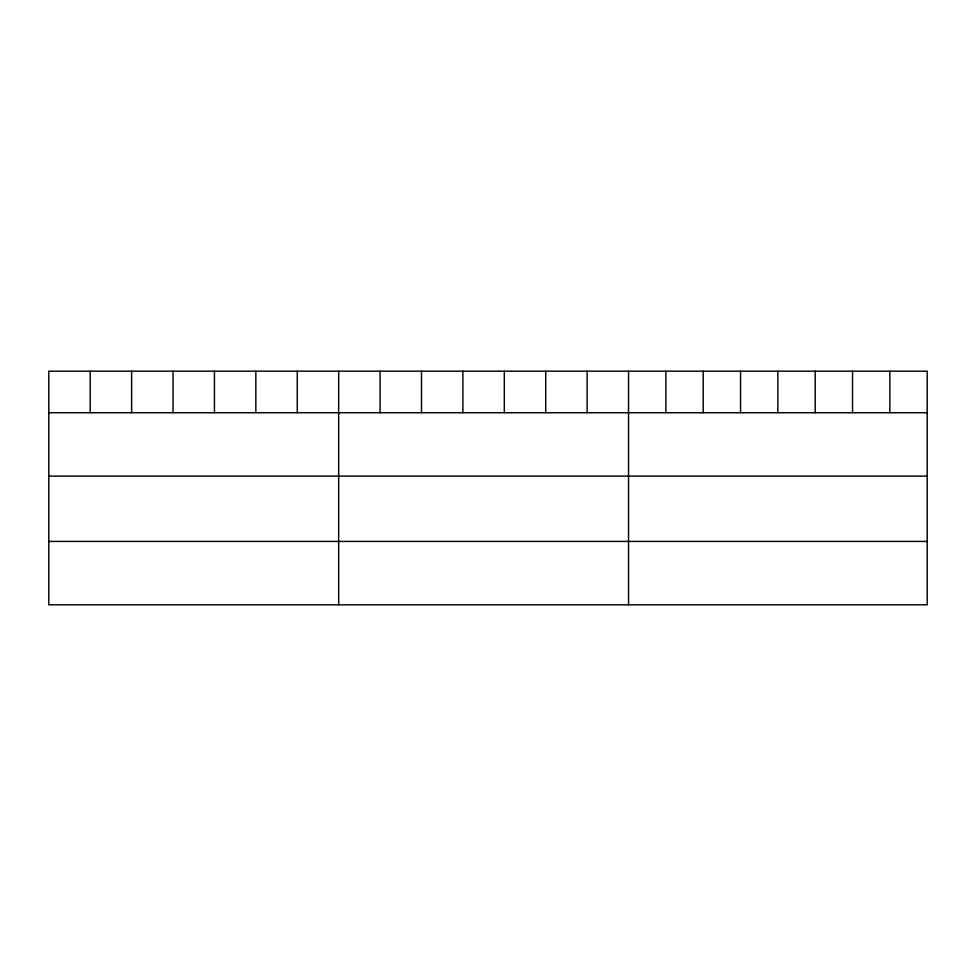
<?xml version="1.0" encoding="UTF-8"?>
<svg xmlns="http://www.w3.org/2000/svg" width="976" height="976" viewBox="0 0 976 976"><rect width="100%" height="100%" fill="white"/><g stroke="black" fill="none" stroke-linecap="round" stroke-linejoin="round"><path stroke-width="1.46" d="M927.2 412.726L927.2 604.815L48.8 604.815L48.8 371.185L927.2 371.185L927.2 412.726L48.8 412.726M48.8 476.117L927.2 476.117M48.8 541.424L927.2 541.424M889.868 371.185L889.868 412.726M852.536 371.185L852.536 412.726M815.204 371.185L815.204 412.726M777.872 371.185L777.872 412.726M740.54 371.185L740.54 412.726M703.208 371.185L703.208 412.726M665.876 371.185L665.876 412.726M628.544 371.185L628.544 604.815M587.137 371.185L587.137 412.726M545.718 371.185L545.718 412.726M504.311 371.185L504.311 412.726M462.905 371.185L462.905 412.726M421.498 371.185L421.498 412.726M380.079 371.185L380.079 412.726M338.672 371.185L338.672 604.815M297.265 371.185L297.265 412.726M255.846 371.185L255.846 412.726M214.439 371.185L214.439 412.726M173.033 371.185L173.033 412.726M131.626 371.185L131.626 412.726M90.207 371.185L90.207 412.726"/></g></svg>
